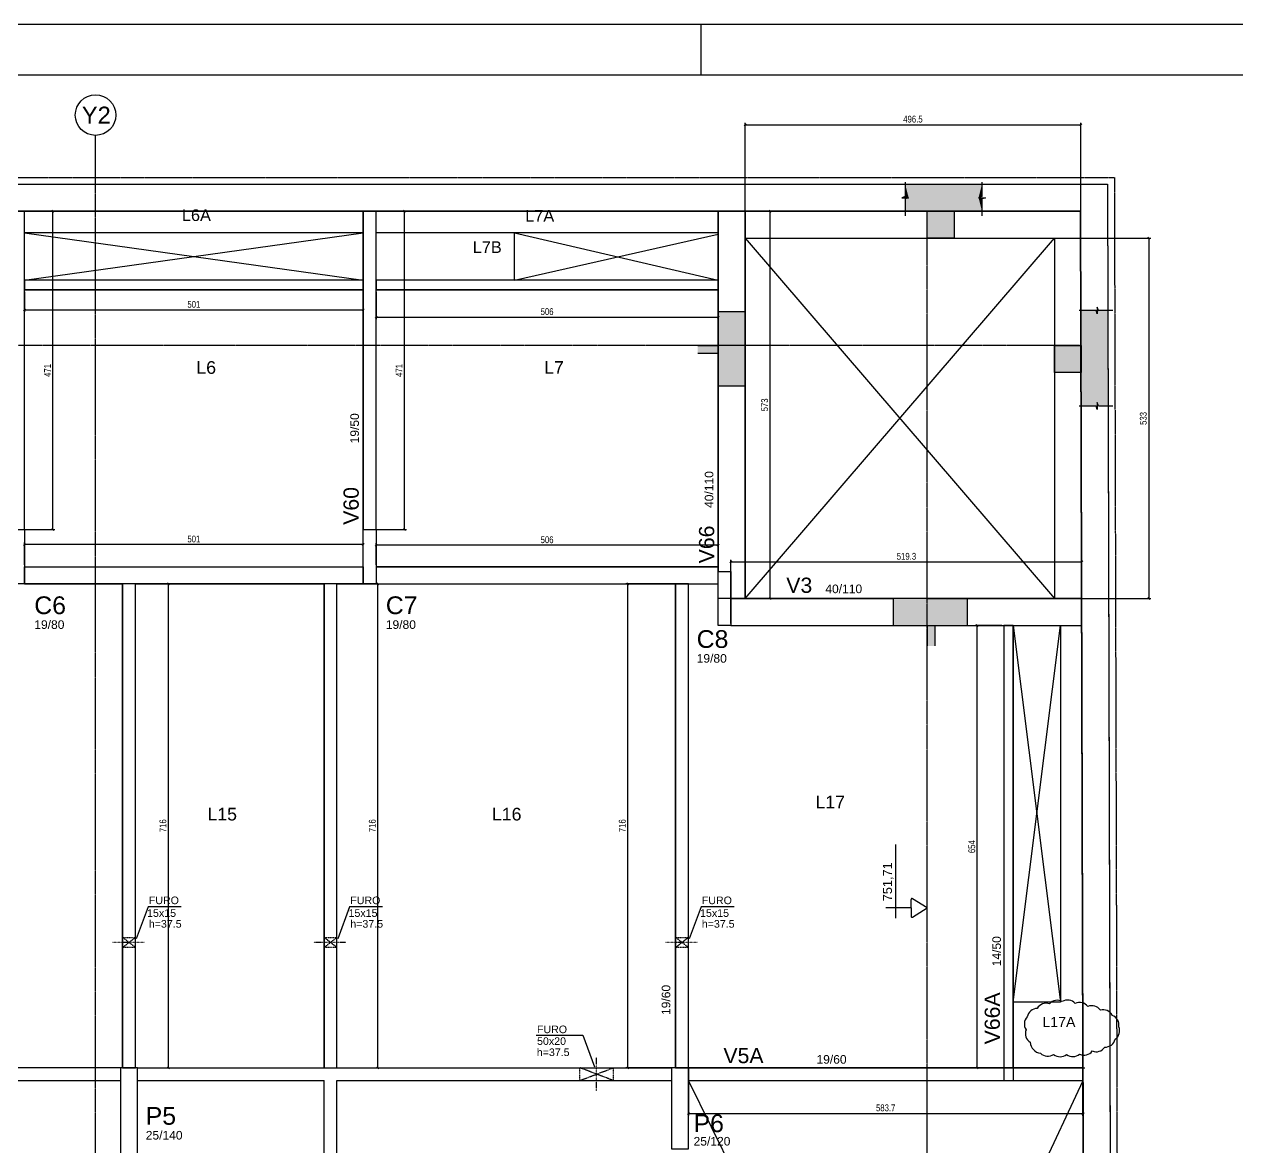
# Model space of a CAD drawing. Extents: x -1206 to 6684, y -2991 to 10691.
# Drawn here: x 2533 to 4326, y 9031 to 10691 of the extents above; entities that cross this region are included whole.
import ezdxf

# ---------------------------------------------------------------- set-up
doc = ezdxf.new("R2010")
doc.units = 0
for name, pattern in [('ESTILO_TQS_0003', [1, 0.5, -0.2, 0.1, -0.2]), ('ESTILO_TQS_0004', [2, 0.5, -0.4, 0.1, -0.4, 0.1, -0.5]), ('HIDDEN2', [0.1875, 0.125, -0.0625])]:
    doc.linetypes.add(name, pattern=pattern)
doc.layers.get('0').update_dxf_attribs({"color": 50})
for name, color, linetype in [('1', 3, 'Continuous'), ('200', 1, 'HIDDEN2'), ('204', 1, 'ESTILO_TQS_0003'), ('205', 1, 'ESTILO_TQS_0004'), ('210', 3, 'HIDDEN2'), ('212', 3, 'Continuous'), ('213', 3, 'Continuous'), ('220', 5, 'Continuous'), ('221', 1, 'Continuous'), ('222', 6, 'Continuous'), ('226', 4, 'Continuous'), ('231', 1, 'Continuous'), ('233', 6, 'Continuous'), ('238', 2, 'Continuous'), ('250', 1, 'Continuous'), ('253', 253, 'Continuous'), ('COTA', 241, 'Continuous')]:
    doc.layers.add(name, color=color, linetype=linetype)
doc.styles.add('COTA TECNICA-50', font='techl___.ttf', dxfattribs={"height": 10})
doc.styles.get("Standard").update_dxf_attribs({"font": 'arial.ttf'})
doc.dimstyles.new('COTA PAINEL-50', dxfattribs={"dimtxt": 10, "dimasz": 3, "dimexe": 3, "dimexo": 3, "dimgap": 3, "dimtad": 1, "dimdec": 1, "dimzin": 9, "dimdsep": 46, "dimtxsty": 'COTA TECNICA-50', "dimblk1": 'OBLIQUE', "dimblk2": 'OBLIQUE', "dimsah": 1, "dimcen": 0.9, "dimclrd": 4, "dimclre": 4, "dimclrt": 240, "dimadec": 1, "dimazin": 3, "dimtfac": 1, "dimtdec": 1, "dimtmove": 0, "dimatfit": 3, "dimfxl": 1, "dimtolj": 1, "dimtzin": 12, "dimarcsym": 0})

# ---------------------------------------------------------------- blocks, each defined once
blk = doc.blocks.new('_Oblique')
at = {"color": 0, "linetype": 'ByBlock', "lineweight": -2}
blk.add_line((-0.5, -0.5), (0.5, 0.5), dxfattribs=at)
blk = doc.blocks.new('*D386')
at = {"layer": 'COTA', "color": 4, "lineweight": -2, "transparency": 16777216}
for p, q in [((3578.2, 9804.8), (3578.2, 9899.1)), ((3578.2, 9896.1), (4097.4, 9896.1)), ((4097.4, 9792.8), (4097.4, 9899.1))]:
    blk.add_line(p, q, dxfattribs=at)
at = {"layer": 'Defpoints', "color": 0, "transparency": 16777216}
for p in [(4097.4, 9896.1), (3578.2, 9801.8), (4097.4, 9789.8)]:
    blk.add_point(p, dxfattribs=at)
at = {"layer": 'COTA', "color": 4, "lineweight": -2, "transparency": 16777216, "xscale": 3, "yscale": 3, "zscale": 3, "rotation": 180}
blk.add_blockref('_Oblique', (3578.2, 9896.1), dxfattribs=at)
at = {"layer": 'COTA', "color": 4, "lineweight": -2, "transparency": 16777216, "xscale": 3, "yscale": 3, "zscale": 3}
blk.add_blockref('_Oblique', (4097.4, 9896.1), dxfattribs=at)
at = {"layer": 'COTA', "color": 240, "transparency": 16777216, "insert": (3837.8, 9904.3), "char_height": 10, "attachment_point": 5, "style": 'COTA TECNICA-50'}
blk.add_mtext('\\A1;519.3', dxfattribs=at)
blk = doc.blocks.new('*D393')
at = {"layer": 'COTA', "color": 4, "lineweight": -2, "transparency": 16777216}
for p, q in [((2533.2, 10295.8), (2533.2, 10265.9)), ((3034.2, 10295.8), (3034.2, 10265.9)), ((2533.2, 10268.9), (3034.2, 10268.9))]:
    blk.add_line(p, q, dxfattribs=at)
at = {"layer": 'Defpoints', "color": 0, "transparency": 16777216}
for p in [(2533.2, 10298.8), (3034.2, 10298.8), (3034.2, 10268.9)]:
    blk.add_point(p, dxfattribs=at)
at = {"layer": 'COTA', "color": 4, "lineweight": -2, "transparency": 16777216, "xscale": 3, "yscale": 3, "zscale": 3, "rotation": 180}
blk.add_blockref('_Oblique', (2533.2, 10268.9), dxfattribs=at)
at = {"layer": 'COTA', "color": 4, "lineweight": -2, "transparency": 16777216, "xscale": 3, "yscale": 3, "zscale": 3}
blk.add_blockref('_Oblique', (3034.2, 10268.9), dxfattribs=at)
at = {"layer": 'COTA', "color": 240, "transparency": 16777216, "insert": (2783.7, 10277), "char_height": 10, "attachment_point": 5, "style": 'COTA TECNICA-50'}
blk.add_mtext('\\A1;501', dxfattribs=at)
blk = doc.blocks.new('*D394')
at = {"layer": 'COTA', "color": 4, "lineweight": -2, "transparency": 16777216}
for p, q in [((3053.2, 10295.8), (3053.2, 10255.2)), ((3559.2, 10295.8), (3559.2, 10255.2)), ((3053.2, 10258.2), (3559.2, 10258.2))]:
    blk.add_line(p, q, dxfattribs=at)
at = {"layer": 'Defpoints', "color": 0, "transparency": 16777216}
for p in [(3053.2, 10298.8), (3559.2, 10298.8), (3559.2, 10258.2)]:
    blk.add_point(p, dxfattribs=at)
at = {"layer": 'COTA', "color": 4, "lineweight": -2, "transparency": 16777216, "xscale": 3, "yscale": 3, "zscale": 3, "rotation": 180}
blk.add_blockref('_Oblique', (3053.2, 10258.2), dxfattribs=at)
at = {"layer": 'COTA', "color": 4, "lineweight": -2, "transparency": 16777216, "xscale": 3, "yscale": 3, "zscale": 3}
blk.add_blockref('_Oblique', (3559.2, 10258.2), dxfattribs=at)
at = {"layer": 'COTA', "color": 240, "transparency": 16777216, "insert": (3306.2, 10266.3), "char_height": 10, "attachment_point": 5, "style": 'COTA TECNICA-50'}
blk.add_mtext('\\A1;506', dxfattribs=at)
blk = doc.blocks.new('*D395')
at = {"layer": 'COTA', "color": 4, "lineweight": -2, "transparency": 16777216}
for p, q in [((3053.2, 9891.8), (3053.2, 9923.7)), ((3559.2, 9920.7), (3053.2, 9920.7)), ((3559.2, 9891.8), (3559.2, 9923.7))]:
    blk.add_line(p, q, dxfattribs=at)
at = {"layer": 'Defpoints', "color": 0, "transparency": 16777216}
for p in [(3053.2, 9920.7), (3053.2, 9888.8), (3559.2, 9888.8)]:
    blk.add_point(p, dxfattribs=at)
at = {"layer": 'COTA', "color": 4, "lineweight": -2, "transparency": 16777216, "xscale": 3, "yscale": 3, "zscale": 3, "rotation": 180}
blk.add_blockref('_Oblique', (3053.2, 9920.7), dxfattribs=at)
at = {"layer": 'COTA', "color": 4, "lineweight": -2, "transparency": 16777216, "xscale": 3, "yscale": 3, "zscale": 3}
blk.add_blockref('_Oblique', (3559.2, 9920.7), dxfattribs=at)
at = {"layer": 'COTA', "color": 240, "transparency": 16777216, "insert": (3306.2, 9928.8), "char_height": 10, "attachment_point": 5, "style": 'COTA TECNICA-50'}
blk.add_mtext('\\A1;506', dxfattribs=at)
blk = doc.blocks.new('*D396')
at = {"layer": 'COTA', "color": 4, "lineweight": -2, "transparency": 16777216}
for p, q in [((2533.2, 9891.8), (2533.2, 9924.8)), ((3034.2, 9921.8), (2533.2, 9921.8)), ((3034.2, 9891.8), (3034.2, 9924.8))]:
    blk.add_line(p, q, dxfattribs=at)
at = {"layer": 'Defpoints', "color": 0, "transparency": 16777216}
for p in [(2533.2, 9921.8), (2533.2, 9888.8), (3034.2, 9888.8)]:
    blk.add_point(p, dxfattribs=at)
at = {"layer": 'COTA', "color": 4, "lineweight": -2, "transparency": 16777216, "xscale": 3, "yscale": 3, "zscale": 3, "rotation": 180}
blk.add_blockref('_Oblique', (2533.2, 9921.8), dxfattribs=at)
at = {"layer": 'COTA', "color": 4, "lineweight": -2, "transparency": 16777216, "xscale": 3, "yscale": 3, "zscale": 3}
blk.add_blockref('_Oblique', (3034.2, 9921.8), dxfattribs=at)
at = {"layer": 'COTA', "color": 240, "transparency": 16777216, "insert": (2783.7, 9929.9), "char_height": 10, "attachment_point": 5, "style": 'COTA TECNICA-50'}
blk.add_mtext('\\A1;501', dxfattribs=at)
blk = doc.blocks.new('*D467')
at = {"layer": 'COTA', "color": 4, "lineweight": -2, "transparency": 16777216}
for p, q in [((2700.3, 9863.8), (2749.1, 9863.8)), ((2746.1, 9147.8), (2746.1, 9863.8)), ((2700.3, 9147.8), (2749.1, 9147.8))]:
    blk.add_line(p, q, dxfattribs=at)
at = {"layer": 'Defpoints', "color": 0, "transparency": 16777216}
for p in [(2697.3, 9863.8), (2746.1, 9863.8), (2697.3, 9147.8)]:
    blk.add_point(p, dxfattribs=at)
at = {"layer": 'COTA', "color": 4, "lineweight": -2, "transparency": 16777216, "xscale": 3, "yscale": 3, "zscale": 3}
for p, rotation in [((2746.1, 9863.8), 90), ((2746.1, 9147.8), 270)]:
    blk.add_blockref('_Oblique', p, dxfattribs=dict(at, rotation=rotation))
at = {"layer": 'COTA', "color": 240, "transparency": 16777216, "insert": (2738, 9505.8), "char_height": 10, "attachment_point": 5, "rotation": 90, "style": 'COTA TECNICA-50'}
blk.add_mtext('\\A1;716', dxfattribs=at)
blk = doc.blocks.new('*D468')
at = {"layer": 'COTA', "color": 4, "lineweight": -2, "transparency": 16777216}
for p, q in [((2998.3, 9863.8), (3058.8, 9863.8)), ((3055.8, 9147.8), (3055.8, 9863.8)), ((2998.3, 9147.8), (3058.8, 9147.8))]:
    blk.add_line(p, q, dxfattribs=at)
at = {"layer": 'Defpoints', "color": 0, "transparency": 16777216}
for p in [(2995.3, 9863.8), (3055.8, 9863.8), (2995.3, 9147.8)]:
    blk.add_point(p, dxfattribs=at)
at = {"layer": 'COTA', "color": 4, "lineweight": -2, "transparency": 16777216, "xscale": 3, "yscale": 3, "zscale": 3}
for p, rotation in [((3055.8, 9863.8), 90), ((3055.8, 9147.8), 270)]:
    blk.add_blockref('_Oblique', p, dxfattribs=dict(at, rotation=rotation))
at = {"layer": 'COTA', "color": 240, "transparency": 16777216, "insert": (3047.7, 9505.8), "char_height": 10, "attachment_point": 5, "rotation": 90, "style": 'COTA TECNICA-50'}
blk.add_mtext('\\A1;716', dxfattribs=at)
blk = doc.blocks.new('*D469')
at = {"layer": 'COTA', "color": 4, "lineweight": -2, "transparency": 16777216}
for p, q in [((3512.3, 9863.8), (3422.6, 9863.8)), ((3425.6, 9147.8), (3425.6, 9863.8)), ((3512.3, 9147.8), (3422.6, 9147.8))]:
    blk.add_line(p, q, dxfattribs=at)
at = {"layer": 'Defpoints', "color": 0, "transparency": 16777216}
for p in [(3425.6, 9863.8), (3515.3, 9863.8), (3515.3, 9147.8)]:
    blk.add_point(p, dxfattribs=at)
at = {"layer": 'COTA', "color": 4, "lineweight": -2, "transparency": 16777216, "xscale": 3, "yscale": 3, "zscale": 3}
for p, rotation in [((3425.6, 9863.8), 90), ((3425.6, 9147.8), 270)]:
    blk.add_blockref('_Oblique', p, dxfattribs=dict(at, rotation=rotation))
at = {"layer": 'COTA', "color": 240, "transparency": 16777216, "insert": (3417.5, 9505.8), "char_height": 10, "attachment_point": 5, "rotation": 90, "style": 'COTA TECNICA-50'}
blk.add_mtext('\\A1;716', dxfattribs=at)
blk = doc.blocks.new('*D477')
at = {"layer": 'COTA', "color": 4, "lineweight": -2, "transparency": 16777216}
for p, q in [((3978.7, 9801.8), (3939.6, 9801.8)), ((3942.6, 9147.8), (3942.6, 9801.8)), ((3978.7, 9147.8), (3939.6, 9147.8))]:
    blk.add_line(p, q, dxfattribs=at)
at = {"layer": 'Defpoints', "color": 0, "transparency": 16777216}
for p in [(3942.6, 9801.8), (3981.7, 9801.8), (3981.7, 9147.8)]:
    blk.add_point(p, dxfattribs=at)
at = {"layer": 'COTA', "color": 4, "lineweight": -2, "transparency": 16777216, "xscale": 3, "yscale": 3, "zscale": 3}
for p, rotation in [((3942.6, 9801.8), 90), ((3942.6, 9147.8), 270)]:
    blk.add_blockref('_Oblique', p, dxfattribs=dict(at, rotation=rotation))
at = {"layer": 'COTA', "color": 240, "transparency": 16777216, "insert": (3934.5, 9474.8), "char_height": 10, "attachment_point": 5, "rotation": 90, "style": 'COTA TECNICA-50'}
blk.add_mtext('\\A1;654', dxfattribs=at)
blk = doc.blocks.new('*D478')
at = {"layer": 'COTA', "color": 4, "lineweight": -2, "transparency": 16777216}
for p, q in [((3515.3, 9125.8), (3515.3, 9077.2)), ((4099, 9125.8), (4099, 9077.2)), ((3515.3, 9080.2), (4099, 9080.2))]:
    blk.add_line(p, q, dxfattribs=at)
at = {"layer": 'Defpoints', "color": 0, "transparency": 16777216}
for p in [(3515.3, 9128.8), (4099, 9128.8), (4099, 9080.2)]:
    blk.add_point(p, dxfattribs=at)
at = {"layer": 'COTA', "color": 4, "lineweight": -2, "transparency": 16777216, "xscale": 3, "yscale": 3, "zscale": 3, "rotation": 180}
blk.add_blockref('_Oblique', (3515.3, 9080.2), dxfattribs=at)
at = {"layer": 'COTA', "color": 4, "lineweight": -2, "transparency": 16777216, "xscale": 3, "yscale": 3, "zscale": 3}
blk.add_blockref('_Oblique', (4099, 9080.2), dxfattribs=at)
at = {"layer": 'COTA', "color": 240, "transparency": 16777216, "insert": (3807.1, 9088.4), "char_height": 10, "attachment_point": 5, "style": 'COTA TECNICA-50'}
blk.add_mtext('\\A1;583.7', dxfattribs=at)
blk = doc.blocks.new('*D490')
at = {"layer": 'COTA', "color": 4, "lineweight": -2, "transparency": 16777216}
for p, q in [((2526.7, 10414.8), (2578.3, 10414.8)), ((2575.3, 9943.8), (2575.3, 10414.8)), ((2526.7, 9943.8), (2578.3, 9943.8))]:
    blk.add_line(p, q, dxfattribs=at)
at = {"layer": 'Defpoints', "color": 0, "transparency": 16777216}
for p in [(2523.7, 10414.8), (2575.3, 10414.8), (2523.7, 9943.8)]:
    blk.add_point(p, dxfattribs=at)
at = {"layer": 'COTA', "color": 4, "lineweight": -2, "transparency": 16777216, "xscale": 3, "yscale": 3, "zscale": 3}
for p, rotation in [((2575.3, 10414.8), 90), ((2575.3, 9943.8), 270)]:
    blk.add_blockref('_Oblique', p, dxfattribs=dict(at, rotation=rotation))
at = {"layer": 'COTA', "color": 240, "transparency": 16777216, "insert": (2567.2, 10179.3), "char_height": 10, "attachment_point": 5, "rotation": 90, "style": 'COTA TECNICA-50'}
blk.add_mtext('\\A1;471', dxfattribs=at)
blk = doc.blocks.new('*D491')
at = {"layer": 'COTA', "color": 4, "lineweight": -2, "transparency": 16777216}
for p, q in [((3046.7, 10414.8), (3098.3, 10414.8)), ((3095.3, 9943.8), (3095.3, 10414.8)), ((3046.7, 9943.8), (3098.3, 9943.8))]:
    blk.add_line(p, q, dxfattribs=at)
at = {"layer": 'Defpoints', "color": 0, "transparency": 16777216}
for p in [(3043.7, 10414.8), (3095.3, 10414.8), (3043.7, 9943.8)]:
    blk.add_point(p, dxfattribs=at)
at = {"layer": 'COTA', "color": 4, "lineweight": -2, "transparency": 16777216, "xscale": 3, "yscale": 3, "zscale": 3}
for p, rotation in [((3095.3, 10414.8), 90), ((3095.3, 9943.8), 270)]:
    blk.add_blockref('_Oblique', p, dxfattribs=dict(at, rotation=rotation))
at = {"layer": 'COTA', "color": 240, "transparency": 16777216, "insert": (3087.2, 10179.3), "char_height": 10, "attachment_point": 5, "rotation": 90, "style": 'COTA TECNICA-50'}
blk.add_mtext('\\A1;471', dxfattribs=at)
blk = doc.blocks.new('*D518')
at = {"layer": 'COTA', "color": 4, "lineweight": -2, "transparency": 16777216}
for p, q in [((4059.7, 10374.8), (4199.4, 10374.8)), ((4196.4, 10374.8), (4196.4, 9841.8)), ((4059.7, 9841.8), (4199.4, 9841.8))]:
    blk.add_line(p, q, dxfattribs=at)
at = {"layer": 'Defpoints', "color": 0, "transparency": 16777216}
for p in [(4056.7, 10374.8), (4056.7, 9841.8), (4196.4, 9841.8)]:
    blk.add_point(p, dxfattribs=at)
at = {"layer": 'COTA', "color": 4, "lineweight": -2, "transparency": 16777216, "xscale": 3, "yscale": 3, "zscale": 3}
for p, rotation in [((4196.4, 10374.8), 90), ((4196.4, 9841.8), 270)]:
    blk.add_blockref('_Oblique', p, dxfattribs=dict(at, rotation=rotation))
at = {"layer": 'COTA', "color": 240, "transparency": 16777216, "insert": (4188.2, 10108.3), "char_height": 10, "attachment_point": 5, "rotation": 90, "style": 'COTA TECNICA-50'}
blk.add_mtext('\\A1;533', dxfattribs=at)
blk = doc.blocks.new('*D519')
at = {"layer": 'COTA', "color": 4, "lineweight": -2, "transparency": 16777216}
for p, q in [((3599.2, 10377.8), (3599.2, 10545.8)), ((3599.2, 10542.8), (4095.6, 10542.8)), ((4095.6, 10377.8), (4095.6, 10545.8))]:
    blk.add_line(p, q, dxfattribs=at)
at = {"layer": 'Defpoints', "color": 0, "transparency": 16777216}
for p in [(4095.6, 10542.8), (3599.2, 10374.8), (4095.6, 10374.8)]:
    blk.add_point(p, dxfattribs=at)
at = {"layer": 'COTA', "color": 4, "lineweight": -2, "transparency": 16777216, "xscale": 3, "yscale": 3, "zscale": 3, "rotation": 180}
blk.add_blockref('_Oblique', (3599.2, 10542.8), dxfattribs=at)
at = {"layer": 'COTA', "color": 4, "lineweight": -2, "transparency": 16777216, "xscale": 3, "yscale": 3, "zscale": 3}
blk.add_blockref('_Oblique', (4095.6, 10542.8), dxfattribs=at)
at = {"layer": 'COTA', "color": 240, "transparency": 16777216, "insert": (3847.4, 10551), "char_height": 10, "attachment_point": 5, "style": 'COTA TECNICA-50'}
blk.add_mtext('\\A1;496.5', dxfattribs=at)
blk = doc.blocks.new('*D544')
at = {"color": 4, "lineweight": -2, "transparency": 16777216}
for p, q in [((3602.2, 10414.8), (3639.2, 10414.8)), ((3636.2, 9841.8), (3636.2, 10414.8)), ((3602.2, 9841.8), (3639.2, 9841.8))]:
    blk.add_line(p, q, dxfattribs=at)
at = {"layer": 'Defpoints', "color": 0, "transparency": 16777216}
for p in [(3599.2, 10414.8), (3636.2, 10414.8), (3599.2, 9841.8)]:
    blk.add_point(p, dxfattribs=at)
at = {"color": 4, "lineweight": -2, "transparency": 16777216, "xscale": 3, "yscale": 3, "zscale": 3}
for p, rotation in [((3636.2, 10414.8), 90), ((3636.2, 9841.8), 270)]:
    blk.add_blockref('_Oblique', p, dxfattribs=dict(at, rotation=rotation))
at = {"color": 240, "transparency": 16777216, "insert": (3628, 10128.3), "char_height": 10, "attachment_point": 5, "rotation": 90, "style": 'COTA TECNICA-50'}
blk.add_mtext('\\A1;573', dxfattribs=at)

msp = doc.modelspace()

# ---------------------------------------------------------------- linework, layer by layer
for p, q in [((-1205.975, 10691.442), (6684.025, 10691.442)), ((3534.025, 10616.442), (3534.025, 10691.442))]:
    msp.add_line(p, q)
for points in [[(2514.152, 9943.798), (2533.152, 9943.798), (2533.152, 10414.785), (2514.152, 10414.785)], [(3034.152, 9943.798), (3053.152, 9943.798), (3053.152, 10414.785), (3034.152, 10414.785)], [(3559.152, 10414.783), (3599.152, 10414.783), (3599.152, 9841.795), (3559.152, 9841.795)], [(3034.152, 10312.798), (2533.152, 10312.798), (2533.152, 10298.798), (3034.152, 10298.798)], [(3559.152, 10312.798), (3053.152, 10312.798), (3053.152, 10298.798), (3559.152, 10298.798)], [(3034.152, 9863.798), (2533.152, 9863.798), (2533.152, 9888.798), (3034.152, 9888.798)], [(3559.152, 9888.798), (3053.152, 9888.798), (3053.152, 9863.798), (3559.152, 9863.798)], [(2678.306, 9147.798), (2697.306, 9147.798), (2697.306, 9863.798), (2678.306, 9863.798)], [(2976.305, 9147.798), (2995.305, 9147.798), (2995.305, 9863.798), (2976.305, 9863.798)], [(3496.305, 9147.798), (3515.305, 9147.798), (3515.305, 9863.798), (3496.305, 9863.798)], [(3578.152, 9801.798), (4097.45, 9801.798), (4097.45, 9841.795), (3578.152, 9841.795)], [(3981.652, 9147.798), (3995.652, 9147.798), (3995.652, 9801.798), (3981.652, 9801.798)], [(3515.305, 9128.798), (4098.94, 9128.798), (4098.94, 9147.798), (3515.305, 9147.798)]]:
    msp.add_lwpolyline(points, close=True)
at = {"layer": '1', "color": 240}
for p, q in [((2533.152, 10312.798), (2533.152, 10414.785)), ((3034.152, 10312.798), (3034.152, 10414.785)), ((3053.152, 10312.798), (3053.152, 10414.785)), ((3599.152, 10374.785), (4056.741, 10374.785)), ((4056.741, 10374.785), (4056.741, 9841.795)), ((3034.152, 10312.798), (2533.152, 10312.798)), ((3034.152, 10298.798), (2533.152, 10298.798)), ((2533.152, 9943.798), (2533.152, 10298.798)), ((3034.152, 9943.798), (3034.152, 10298.798)), ((3559.152, 10312.798), (3053.152, 10312.798)), ((3559.152, 10298.798), (3053.152, 10298.798)), ((3053.152, 9943.798), (3053.152, 10298.798)), ((2533.152, 9888.798), (3034.152, 9888.798)), ((3053.152, 9888.798), (3559.152, 9888.798)), ((2533.152, 9863.798), (2678.306, 9863.798)), ((2678.306, 9147.798), (2678.306, 9863.798)), ((2697.306, 9863.798), (2976.305, 9863.798)), ((2697.306, 9147.798), (2697.306, 9863.798)), ((2976.305, 9147.798), (2976.305, 9863.798)), ((2995.305, 9147.798), (2995.305, 9863.798)), ((2995.305, 9863.798), (3034.152, 9863.798)), ((3053.152, 9863.798), (3496.305, 9863.798)), ((3496.305, 9147.801), (3496.305, 9863.798)), ((3515.305, 9147.801), (3515.305, 9863.798)), ((3515.305, 9863.798), (3559.152, 9863.798)), ((3599.152, 9841.795), (3578.152, 9841.795)), ((3599.152, 9841.795), (3818.281, 9841.795)), ((3928.281, 9841.795), (4056.741, 9841.795)), ((4056.741, 9841.795), (4097.45, 9841.795)), ((3578.152, 9801.798), (4097.18, 9801.798)), ((3981.652, 9801.798), (3981.652, 9128.798)), ((3995.652, 9801.798), (3995.652, 9128.798)), ((3515.305, 9147.798), (4101.898, 9147.798)), ((3515.305, 9128.798), (4098.991, 9128.798))]:
    msp.add_line(p, q, dxfattribs=at)
at = {"layer": '1'}
for p, q in [((3559.152, 10312.798), (3559.152, 10414.785)), ((3034.152, 10382.798), (2533.152, 10382.798)), ((3559.152, 10382.798), (3053.152, 10382.798)), ((3258.152, 10312.798), (3258.152, 10382.798)), ((3599.152, 10266.277), (3599.152, 10374.785)), ((3258.152, 10312.798), (3258.152, 10312.798)), ((3559.152, 9888.798), (3559.152, 10298.798)), ((3599.152, 10156.277), (3599.152, 10005.114)), ((3599.152, 10029.459), (3599.152, 9841.795)), ((4065.652, 9801.798), (4065.652, 9244.798)), ((4065.652, 9244.798), (3995.652, 9244.798)), ((2700.306, 9147.798), (2976.305, 9147.798)), ((2995.305, 9147.798), (3490.305, 9147.798)), ((2976.305, 8833.298), (2976.305, 9128.798)), ((2995.305, 9128.798), (3490.305, 9128.798)), ((2995.305, 8833.298), (2995.305, 9128.798))]:
    msp.add_line(p, q, dxfattribs=at)
at = {"layer": '1', "color": 240}
msp.add_lwpolyline([(3578.152, 9841.795), (3599.152, 9841.795), (3599.152, 10414.783), (3559.152, 10414.783), (3559.152, 9881.795), (3578.152, 9881.795), (3578.152, 9841.795)], dxfattribs=at)
at = {"layer": '1'}
for points in [[(2675.306, 9147.798), (2087.305, 9147.798)], [(2087.305, 9128.798), (2675.306, 9128.798)], [(2700.306, 9128.798), (2976.305, 9128.798)]]:
    msp.add_lwpolyline(points, dxfattribs=at)
at = {"layer": '200'}
for p, q in [((2697.306, 9325.646), (2678.306, 9340.646)), ((2678.306, 9325.646), (2697.306, 9340.646)), ((2995.305, 9325.646), (2976.305, 9340.646)), ((2976.305, 9325.646), (2995.305, 9340.646)), ((3515.305, 9325.646), (3496.305, 9340.646)), ((3496.305, 9325.646), (3515.305, 9340.646)), ((3404.499, 9128.798), (3354.499, 9147.798)), ((3354.499, 9128.798), (3404.499, 9147.798))]:
    msp.add_line(p, q, dxfattribs=at)
at = {"layer": '204'}
for p, q in [((2638.305, 4527.81), (2638.305, 10527.057)), ((3868.281, 7134.298), (3868.281, 10374.785)), ((4096.065, 10216.277), (-601.695, 10216.277))]:
    msp.add_line(p, q, dxfattribs=at)
msp.add_lwpolyline([(-842.575, 5258.773), (-854.551, 10464.785), (4145.396, 10464.785), (4159.405, 5258.773)], dxfattribs=at)
at = {"layer": '205'}
for p, q in [((2710.295, 9333.146), (2663.306, 9333.146)), ((3008.295, 9333.146), (2961.305, 9333.146)), ((3528.295, 9333.146), (3481.305, 9333.146)), ((3379.499, 9113.798), (3379.499, 9162.798))]:
    msp.add_line(p, q, dxfattribs=at)
at = {"layer": '210'}
for p, q in [((3559.152, 10298.798), (3559.152, 10312.798)), ((3559.152, 9888.798), (3559.152, 9881.798)), ((2678.306, 9340.646), (2697.306, 9340.646)), ((2976.305, 9340.646), (2995.305, 9340.646)), ((3496.305, 9340.646), (3515.305, 9340.646)), ((2697.306, 9325.646), (2678.306, 9325.646)), ((2995.305, 9325.646), (2976.305, 9325.646)), ((3515.305, 9325.646), (3496.305, 9325.646)), ((3981.755, 9177.21), (3981.755, 9170.21)), ((3354.499, 9128.798), (3354.499, 9147.798)), ((3404.499, 9128.798), (3404.499, 9147.798))]:
    msp.add_line(p, q, dxfattribs=at)
at = {"layer": '220'}
for p, q in [((-641.695, 10454.785), (4135.423, 10454.785)), ((4135.423, 10454.785), (4147.645, 5912.735)), ((-597.695, 10414.785), (4095.531, 10414.785)), ((4095.531, 10414.785), (4107.537, 5952.762)), ((3559.153, 10216.277), (3559.153, 10266.277)), ((3559.153, 10266.277), (3578.153, 10266.277)), ((3578.153, 10266.277), (3599.152, 10266.277)), ((3578.153, 10266.277), (3578.153, 10266.277)), ((3599.152, 10266.277), (3599.152, 10156.277)), ((3529.182, 10216.277), (3559.153, 10216.277)), ((3559.153, 10204.277), (3529.182, 10204.277)), ((3559.153, 10156.277), (3559.153, 10204.277)), ((3599.152, 10156.277), (3559.153, 10156.277)), ((3868.281, 9841.795), (3818.281, 9841.795)), ((3818.281, 9841.795), (3818.281, 9801.798)), ((3868.281, 9841.795), (3928.281, 9841.795)), ((3928.281, 9801.798), (3928.281, 9841.795)), ((3818.281, 9801.798), (3868.281, 9801.798)), ((3868.281, 9801.798), (3868.281, 9771.827)), ((3880.281, 9771.827), (3880.281, 9801.798)), ((3880.281, 9801.798), (3928.281, 9801.798))]:
    msp.add_line(p, q, dxfattribs=at)
for points in [[(4147.645, 5912.762), (4002.608, 5912.762), (4002.639, 5223.762), (3731.636, 5223.762), (3731.636, 4623.762), (2966.636, 4623.762), (2966.636, 5471.762), (2831.636, 5471.762), (2831.636, 5891.762), (-637.036, 5891.762), (-641.695, 7606.798), (-641.695, 10454.785), (4135.423, 10454.785), (4147.645, 5912.735)], [(3691.636, 4663.762), (3691.636, 5263.762), (3962.637, 5263.762), (3962.606, 5952.762), (4107.537, 5952.762), (4095.531, 10414.785), (-601.695, 10414.785), (-601.695, 7606.852), (-597.145, 5931.762), (2871.636, 5931.762), (2871.636, 5511.762), (3006.636, 5511.762), (3006.636, 4663.762), (3115.851, 4663.762)], [(3868.281, 10374.785), (3868.281, 10414.785), (3908.281, 10414.785), (3908.281, 10374.785), (3868.281, 10374.785)], [(4056.741, 10216.277), (4096.065, 10216.277), (4096.065, 10176.277), (4056.741, 10176.277), (4056.741, 10216.277)]]:
    msp.add_lwpolyline(points, dxfattribs=at)
at = {"layer": '221'}
for p, q in [((2533.152, 10312.798), (3034.152, 10382.798)), ((2533.152, 10382.798), (3034.152, 10312.798)), ((3258.152, 10382.798), (3559.152, 10312.798)), ((3258.152, 10312.798), (3559.152, 10380.887)), ((3599.152, 9841.795), (4056.741, 10374.785)), ((3599.152, 10374.785), (4056.741, 9841.795)), ((3995.652, 9244.798), (4065.652, 9801.798)), ((3995.652, 9801.798), (4065.652, 9244.798)), ((4102.21, 7940.382), (3515.305, 9128.798)), ((3515.305, 7879.807), (4098.991, 9128.798))]:
    msp.add_line(p, q, dxfattribs=at)
for points in [[(3836.056, 10457.77), (3836.056, 10436.456), (3831.044, 10434.785), (3841.069, 10434.785), (3836.056, 10433.114), (3836.056, 10408.05)], [(3949.508, 10457.77), (3949.508, 10436.456), (3944.495, 10434.785), (3954.521, 10434.785), (3949.508, 10433.114), (3949.508, 10408.05)], [(4143.116, 10267.98), (4121.803, 10267.98), (4120.132, 10272.993), (4120.132, 10262.968), (4118.461, 10267.98), (4093.396, 10267.98)], [(4143.116, 10126.703), (4121.803, 10126.703), (4120.132, 10131.716), (4120.132, 10121.691), (4118.461, 10126.703), (4093.396, 10126.703)]]:
    msp.add_lwpolyline(points, dxfattribs=at)
at = {"layer": '221', "color": 1, "linetype": 'Continuous'}
for centre, radius, start, end in [((4044.445, 9228.163), 15, 70.968545, 150.968545), ((4060.82, 9232.694), 15, 59.960835, 139.960835), ((4076.26, 9232.947), 15, 41.921007, 121.921007), ((4093.961, 9229.469), 15, 35.848167, 115.848167), ((4112.185, 9224.535), 15, 33.852362, 113.852362), ((4027.168, 9212.392), 15, 134.890075, 214.890075), ((4031.359, 9220.443), 15, 90.111561, 170.111561), ((4128.919, 9218.514), 15, 26.564393, 106.564393), ((4137.16, 9211.143), 15, 349.81694, 69.81694), ((4028.75, 9198.139), 15, 157.780709, 237.780709), ((4138.183, 9202.475), 15, 303.641878, 23.641878), ((4038.164, 9186.59), 17.449, 183.749847, 263.749847), ((4131.851, 9193.245), 15, 267.459763, 347.459763), ((4046.852, 9179.87), 15, 225.100879, 305.100879), ((4065.241, 9178.986), 15, 229.390779, 309.390779), ((4084.061, 9179.161), 15, 231.678804, 311.678804), ((4100.638, 9181.427), 15, 243.883906, 323.883906), ((4118.59, 9186.404), 15, 247.111812, 327.111812)]:
    msp.add_arc(centre, radius, start, end, dxfattribs=at)
at = {"layer": '222'}
msp.add_line((-1018.475, 10616.442), (6609.024, 10616.442), dxfattribs=at)
for points in [[(2514.152, 9863.798), (2514.152, 9943.798), (2533.152, 9943.798), (2533.152, 9863.798), (2514.152, 9863.798)], [(3034.152, 9863.798), (3034.152, 9943.798), (3053.152, 9943.798), (3053.152, 9863.798), (3034.152, 9863.798)], [(3559.152, 9801.798), (3559.152, 9881.798), (3578.152, 9881.798), (3578.152, 9801.798), (3559.152, 9801.798)], [(2675.305, 9007.798), (2700.305, 9007.798), (2700.305, 9147.798), (2675.305, 9147.798), (2675.305, 9007.798)], [(3490.305, 9027.801), (3515.305, 9027.801), (3515.305, 9147.801), (3490.305, 9147.801), (3490.305, 9027.801)]]:
    msp.add_lwpolyline(points, dxfattribs=at)
at = {"layer": '231'}
for p, q in [((3822.297, 9369.287), (3822.297, 9477.938)), ((3844.796, 9384.287), (3807.297, 9384.287)), ((3844.796, 9384.297), (3844.796, 9396.698)), ((3844.797, 9384.277), (3844.797, 9371.876)), ((3868.281, 9384.287), (3846.89, 9397.85)), ((3846.891, 9370.724), (3868.281, 9384.287))]:
    msp.add_line(p, q, dxfattribs=at)
for centre, start, end in [((3846.16, 9396.698), 57.627716, 180), ((3846.161, 9371.876), 180, 302.376968)]:
    msp.add_arc(centre, 1.364, start, end, dxfattribs=at)
at = {"layer": '238'}
msp.add_circle((2638.305, 10557.057), 30, dxfattribs=at)
at = {"layer": '250'}
for points in [[(2764.741, 9385.924), (2715.986, 9385.924), (2698.496, 9338.67)], [(3062.741, 9385.924), (3013.985, 9385.924), (2996.495, 9338.67)], [(3582.741, 9385.924), (3533.985, 9385.924), (3516.495, 9338.67)], [(3290.158, 9196.155), (3359.116, 9196.155), (3376.606, 9148.902)]]:
    msp.add_lwpolyline(points, dxfattribs=at)
at = {"layer": '253'}
for points in [[(3841.069, 10434.785), (3836.056, 10436.456), (3836.056, 10454.785)], [(3841.069, 10434.785), (3836.056, 10454.785), (3949.508, 10454.785)], [(3944.495, 10434.785), (3841.069, 10434.785), (3949.508, 10454.785)], [(3944.495, 10434.785), (3949.508, 10454.785), (3949.508, 10436.456)], [(3841.069, 10434.785), (3831.044, 10434.785), (3836.056, 10436.456)], [(3949.508, 10414.785), (3836.056, 10433.114), (3841.069, 10434.785)], [(3949.508, 10414.785), (3836.056, 10414.785), (3836.056, 10433.114)], [(3944.495, 10434.785), (3949.508, 10414.785), (3841.069, 10434.785)], [(3944.495, 10434.785), (3954.521, 10434.785), (3949.508, 10433.114)], [(3944.495, 10434.785), (3949.508, 10433.114), (3949.508, 10414.785)], [(3868.281, 10414.785), (3868.281, 10374.785), (3908.281, 10374.785)], [(3868.281, 10414.785), (3908.281, 10374.785), (3908.281, 10414.785)], [(3868.281, 10414.785), (3908.281, 10414.785), (3868.281, 10414.785)], [(3578.153, 10266.277), (3559.153, 10204.277), (3559.152, 10266.277)], [(3559.152, 10216.277), (3559.152, 10266.277), (3559.153, 10204.277)], [(3578.153, 10266.277), (3599.152, 10156.277), (3559.153, 10156.277)], [(3578.153, 10266.277), (3559.153, 10156.277), (3559.153, 10204.277)], [(3578.153, 10266.277), (3599.152, 10266.277), (3599.152, 10156.277)], [(4096.306, 10126.703), (4095.926, 10267.98), (4118.461, 10267.98)], [(4096.306, 10126.703), (4118.461, 10267.98), (4118.461, 10126.703)], [(4118.461, 10267.98), (4120.132, 10262.968), (4118.461, 10126.703)], [(4120.132, 10262.968), (4120.132, 10121.691), (4118.461, 10126.703)], [(4120.132, 10262.968), (4120.132, 10272.993), (4121.803, 10267.98)], [(4120.132, 10262.968), (4121.803, 10267.98), (4120.132, 10131.716)], [(4120.132, 10131.716), (4121.803, 10267.98), (4121.803, 10126.703)], [(4120.132, 10121.691), (4120.132, 10262.968), (4120.132, 10131.716)], [(4121.803, 10267.98), (4135.926, 10267.98), (4121.803, 10126.703)], [(4121.803, 10126.703), (4135.926, 10267.98), (4136.306, 10126.703)], [(3559.152, 10216.277), (3559.153, 10204.277), (3529.182, 10204.277)], [(3559.152, 10216.277), (3529.182, 10204.277), (3529.182, 10216.277)], [(4056.741, 10176.277), (4056.741, 10216.277), (4096.065, 10216.277)], [(4056.741, 10176.277), (4096.065, 10216.277), (4096.065, 10176.277)], [(4056.741, 10176.277), (4096.065, 10176.277), (4056.741, 10176.277)], [(3818.281, 9801.798), (3818.281, 9841.795), (3928.281, 9841.795)], [(3818.281, 9801.798), (3928.281, 9841.795), (3868.281, 9801.798)], [(3880.281, 9801.798), (3868.281, 9801.798), (3928.281, 9841.795)], [(3880.281, 9801.798), (3928.281, 9841.795), (3928.281, 9801.798)], [(3880.281, 9801.798), (3880.281, 9771.827), (3868.281, 9771.827)], [(3880.281, 9801.798), (3868.281, 9771.827), (3868.281, 9801.798)]]:
    msp.add_solid(points, dxfattribs=at)
at = {"layer": 'COTA'}
msp.add_line((4056.741, 10374.785), (4095.638, 10374.89), dxfattribs=at)

# ---------------------------------------------------------------- texts
msp.add_text('751,71', height=13.5, rotation=90).set_placement((3816.431, 9394.03))
for s, p in [('FURO', (2717.111, 9389.776)), ('FURO', (3015.11, 9389.776)), ('FURO', (3535.11, 9389.776)), ('15x15', (2714.541, 9370.972)), ('15x15', (3012.541, 9370.972)), ('15x15', (3532.541, 9370.972)), ('h=37.5', (2717.111, 9355.02)), ('h=37.5', (3015.11, 9355.02)), ('h=37.5', (3535.11, 9355.02)), ('FURO', (3291.262, 9198.947)), ('50x20', (3291.414, 9181.556)), ('h=37.5', (3291.02, 9165.075))]:
    msp.add_text(s, height=11.25).set_placement(p)
at = {"layer": '212'}
for s, p in [('19/50', (3027.916, 10071.415)), ('40/110', (3552.195, 9975.91)), ('14/50', (3977.59, 9297.827)), ('19/60', (3488.513, 9225.811))]:
    msp.add_text(s, height=12.75, rotation=90, dxfattribs=at).set_placement(p)
for s, p in [('40/110', (3717.817, 9849.82)), ('19/60', (3704.727, 9153.767))]:
    msp.add_text(s, height=12.75, dxfattribs=at).set_placement(p)
at = {"layer": '213'}
for s, p in [('19/80', (2547.662, 9796.945)), ('19/80', (3067.662, 9796.945)), ('19/80', (3527.522, 9746.976)), ('25/140', (2712.537, 9041.53)), ('25/120', (3522.928, 9032.666))]:
    msp.add_text(s, height=12.75, dxfattribs=at).set_placement(p)
at = {"layer": '220'}
for s, p in [('C6', (2547.662, 9818.812)), ('C7', (3067.662, 9818.812)), ('C8', (3527.522, 9768.843)), ('P5', (2712.537, 9063.397)), ('P6', (3522.928, 9052.533))]:
    msp.add_text(s, height=26.25, dxfattribs=at).set_placement(p)
at = {"layer": '222'}
msp.add_text('Y2', height=25, dxfattribs=at).set_placement((2618.067, 10544.557))
at = {"layer": '226'}
for s, height, p in [('L6A', 17.25, (2766.064, 10400.383)), ('L7A', 17.25, (3273.916, 10399.516)), ('L7B', 17.25, (3196.315, 10353.109)), ('L6', 18.75, (2787.399, 10174.309)), ('L7', 18.75, (3301.873, 10174.309)), ('L17', 18.75, (3703.224, 9531.54)), ('L15', 18.75, (2803.773, 9513.55)), ('L16', 18.75, (3224.653, 9513.55)), ('L17A', 15, (4038.902, 9207.941))]:
    msp.add_text(s, height=height, dxfattribs=at).set_placement(p)
at = {"layer": '233'}
for s, p in [('V60', (3027.572, 9950.951)), ('V66', (3553.448, 9893.951)), ('V66A', (3976.051, 9182.363))]:
    msp.add_text(s, height=22.5, rotation=90, dxfattribs=at).set_placement(p)
for s, p in [('V3', (3660.052, 9850.284)), ('V5A', (3567.057, 9154.547))]:
    msp.add_text(s, height=22.5, dxfattribs=at).set_placement(p)

# ---------------------------------------------------------------- dimensions: what is measured, and where the dimension line sits
dim = msp.add_linear_dim(base=(3636.194, 10414.783), p1=(3599.152, 9841.795), p2=(3599.152, 10414.783), angle=90, dimstyle='COTA PAINEL-50')
dim.commit()
dim.dimension.update_dxf_attribs({"geometry": '*D544', "text_midpoint": (3627.975, 10128.289)})
at = {"layer": 'COTA'}
for base, p1, p2, picture, middle in [((4095.638, 10542.819), (3599.152, 10374.785), (4095.638, 10374.785), '*D519', (3847.395, 10550.958)), ((3034.152, 10268.931), (2533.152, 10298.798), (3034.152, 10298.798), '*D393', (2783.652, 10277.041)), ((3559.152, 10258.234), (3053.152, 10298.798), (3559.152, 10298.798), '*D394', (3306.152, 10266.344)), ((2533.152, 9921.768), (3034.152, 9888.798), (2533.152, 9888.798), '*D396', (2783.652, 9929.877)), ((3053.152, 9920.661), (3559.152, 9888.798), (3053.152, 9888.798), '*D395', (3306.152, 9928.771)), ((4097.45, 9896.082), (3578.152, 9801.798), (4097.45, 9789.798), '*D386', (3837.801, 9904.33)), ((4098.991, 9080.192), (3515.305, 9128.798), (4098.991, 9128.798), '*D478', (3807.148, 9088.433))]:
    dim = msp.add_linear_dim(base=base, p1=p1, p2=p2, dimstyle='COTA PAINEL-50', dxfattribs=at)
    dim.commit()
    dim.dimension.update_dxf_attribs({"geometry": picture, "text_midpoint": middle})
for base, p1, p2, picture, middle in [((2575.266, 10414.785), (2523.652, 9943.798), (2523.652, 10414.785), '*D490', (2567.193, 10179.292)), ((3095.266, 10414.785), (3043.652, 9943.798), (3043.652, 10414.785), '*D491', (3087.193, 10179.292)), ((4196.426, 9841.795), (4056.741, 10374.785), (4056.741, 9841.795), '*D518', (4188.207, 10108.29)), ((2746.065, 9863.798), (2697.306, 9147.798), (2697.306, 9863.798), '*D467', (2737.962, 9505.798)), ((3055.799, 9863.798), (2995.305, 9147.798), (2995.305, 9863.798), '*D468', (3047.696, 9505.798)), ((3425.558, 9863.798), (3515.305, 9147.801), (3515.305, 9863.798), '*D469', (3417.456, 9505.8)), ((3942.642, 9801.798), (3981.652, 9147.798), (3981.652, 9801.798), '*D477', (3934.532, 9474.798))]:
    dim = msp.add_linear_dim(base=base, p1=p1, p2=p2, angle=90, dimstyle='COTA PAINEL-50', dxfattribs=at)
    dim.commit()
    dim.dimension.update_dxf_attribs({"geometry": picture, "text_midpoint": middle})

doc.saveas('drawing.dxf')
